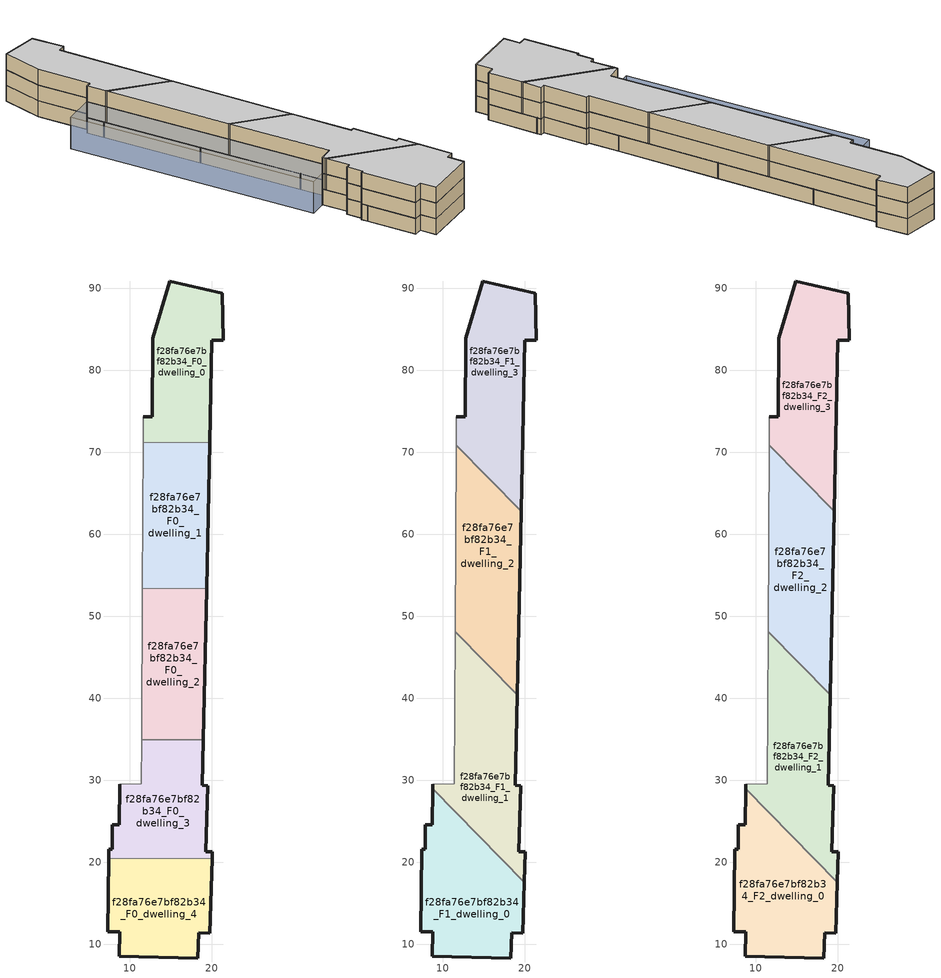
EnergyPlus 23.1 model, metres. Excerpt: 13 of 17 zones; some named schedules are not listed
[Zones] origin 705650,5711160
f28fa76e7bf82b34_F0_dwelling_0
 floor ground (EU_floor_Construction): 19.73,71.17 19.99,83.66 21.36,83.62 21.23,89.37 14.84,90.87 12.75,83.87 12.69,74.3 11.64,74.31 11.62,71.21 z0
 wall outside (EU_wall_Construction): 11.64,74.31 12.69,74.3 12.75,83.87 14.84,90.87 21.23,89.37 21.36,83.62 19.99,83.66 19.73,71.17 z0:3
 wall adiabatic (EU_wall_Construction): 11.62,71.21 11.64,74.31 z0:3
 wall to f28fa76e7bf82b34_F0_dwelling_1 (EU_wall_Construction): 19.73,71.17 11.62,71.21 z0:3
f28fa76e7bf82b34_F0_dwelling_1
 floor ground (EU_floor_Construction): 19.35,53.37 19.73,71.17 11.62,71.21 11.53,53.41 z0
 wall outside (EU_wall_Construction): 19.73,71.17 19.35,53.37 z0:3
 wall adiabatic (EU_wall_Construction): 11.53,53.41 11.62,71.21 z0:3
 wall to f28fa76e7bf82b34_F0_dwelling_2 (EU_wall_Construction): 19.35,53.37 11.52,53.41 z0:3
f28fa76e7bf82b34_F0_dwelling_2
 floor ground (EU_floor_Construction): 18.96,34.91 19.35,53.37 11.53,53.41 11.42,34.95 z0
 wall outside (EU_wall_Construction): 19.35,53.37 18.96,34.91 z0:3
 wall adiabatic (EU_wall_Construction): 11.42,34.95 11.53,53.41 z0:3
 wall to f28fa76e7bf82b34_F0_dwelling_3 (EU_wall_Construction): 18.96,34.91 11.42,34.95 z0:3
 ceiling adiabatic (EU_roof_Construction): 19.35,53.37 19.08,40.4 11.5,48.12 11.53,53.41 z3
f28fa76e7bf82b34_F0_dwelling_3
 floor ground (EU_floor_Construction): 20.01,20.4 20.04,21.24 19.25,21.26 19.48,29.31 18.84,29.34 18.96,34.91 11.42,34.95 11.39,29.58 8.75,29.51 8.72,24.56 7.86,24.56 7.82,21.59 7.41,21.6 7.4,20.47 z0
 wall outside (EU_wall_Construction): 18.96,34.91 18.84,29.34 19.48,29.31 19.25,21.26 20.04,21.24 20.01,20.4 / 7.4,20.47 7.41,21.6 7.82,21.59 7.86,24.56 8.72,24.56 8.75,29.51 z0:3
 wall adiabatic (EU_wall_Construction): 8.75,29.51 11.39,29.58 11.42,34.95 z0:3
 wall to f28fa76e7bf82b34_F0_dwelling_4 (EU_wall_Construction): 20.01,20.4 7.4,20.47 z0:3
f28fa76e7bf82b34_F0_dwelling_4
 floor ground (EU_floor_Construction): 18.26,8.31 18.37,11.37 19.72,11.33 20.01,20.4 7.4,20.47 7.3,11.51 8.73,11.5 8.69,8.51 z0
 wall outside (EU_wall_Construction): 20.01,20.4 19.72,11.33 18.37,11.37 18.26,8.31 8.69,8.51 8.73,11.5 7.3,11.51 7.4,20.47 z0:3
f28fa76e7bf82b34_F1_dwelling_0
 floor to f28fa76e7bf82b34_F0_dwelling_4 (EU_floor_Construction): 18.26,8.31 18.37,11.37 19.72,11.33 19.92,17.55 17.1,20.42 7.4,20.47 7.3,11.51 8.73,11.5 8.69,8.51 z3
 floor to f28fa76e7bf82b34_F0_dwelling_3 (EU_floor_Construction): 17.1,20.42 8.74,28.93 8.72,24.56 7.86,24.56 7.82,21.59 7.41,21.6 7.4,20.47 z3
 wall outside (EU_wall_Construction): 19.92,17.55 19.72,11.33 18.37,11.37 18.26,8.31 8.69,8.51 8.73,11.5 7.3,11.51 7.41,21.6 7.82,21.59 7.86,24.56 8.72,24.56 8.74,28.93 z3:6
 wall to f28fa76e7bf82b34_F1_dwelling_1 (EU_wall_Construction): 8.74,28.93 19.92,17.55 z3:6
f28fa76e7bf82b34_F1_dwelling_1
 floor to f28fa76e7bf82b34_F0_dwelling_3 (EU_floor_Construction): 20.01,20.4 19.25,21.26 19.48,29.31 18.84,29.34 18.96,34.91 11.42,34.95 11.39,29.58 8.75,29.51 8.74,28.93 17.1,20.42 z3; 20.01,20.4 20.04,21.24 19.25,21.26 z3
 floor to f28fa76e7bf82b34_F0_dwelling_4 (EU_floor_Construction): 19.92,17.55 20.01,20.4 17.1,20.42 z3
 floor to f28fa76e7bf82b34_F0_dwelling_2 (EU_floor_Construction): 18.96,34.91 19.08,40.4 11.5,48.12 11.42,34.95 z3
 wall outside (EU_wall_Construction): 19.08,40.4 18.84,29.34 19.48,29.31 19.25,21.26 20.04,21.24 19.92,17.55 / 8.74,28.93 8.75,29.51 z3:6
 wall adiabatic (EU_wall_Construction): 8.75,29.51 11.39,29.58 11.5,48.12 z3:6
 wall to f28fa76e7bf82b34_F1_dwelling_2 (EU_wall_Construction): 11.5,48.12 19.08,40.4 z3:6
f28fa76e7bf82b34_F1_dwelling_2
 floor to f28fa76e7bf82b34_F0_dwelling_1 (EU_floor_Construction): 19.34,53.37 19.55,62.78 11.62,70.85 11.53,53.41 z3
 floor adiabatic (EU_floor_Construction): 19.08,40.4 19.34,53.37 11.53,53.41 11.5,48.12 z3
 wall outside (EU_wall_Construction): 19.55,62.78 19.08,40.4 z3:6
 wall adiabatic (EU_wall_Construction): 11.5,48.12 11.62,70.85 z3:6
 wall to f28fa76e7bf82b34_F1_dwelling_3 (EU_wall_Construction): 11.62,70.85 19.55,62.78 z3:6
f28fa76e7bf82b34_F1_dwelling_3
 floor to f28fa76e7bf82b34_F0_dwelling_0 (EU_floor_Construction): 19.73,71.17 19.99,83.66 21.36,83.62 21.23,89.37 14.84,90.87 12.75,83.87 12.69,74.3 11.64,74.31 11.63,71.21 z3
 floor to f28fa76e7bf82b34_F0_dwelling_1 (EU_floor_Construction): 19.73,71.17 11.63,71.21 11.62,70.85 z3; 19.55,62.78 19.73,71.17 11.62,70.85 z3
 wall outside (EU_wall_Construction): 11.64,74.31 12.69,74.3 12.75,83.87 14.84,90.87 21.23,89.37 21.36,83.62 19.99,83.66 19.55,62.78 z3:6
 wall adiabatic (EU_wall_Construction): 11.62,70.85 11.64,74.31 z3:6
f28fa76e7bf82b34_F2_dwelling_0
 floor to f28fa76e7bf82b34_F1_dwelling_0 (EU_floor_Construction): 18.26,8.31 18.37,11.37 19.72,11.33 19.92,17.55 8.74,28.93 8.72,24.56 7.86,24.56 7.82,21.59 7.41,21.6 7.3,11.51 8.73,11.5 8.69,8.51 z6
 wall outside (EU_wall_Construction): 19.92,17.55 19.72,11.33 18.37,11.37 18.26,8.31 8.69,8.51 8.73,11.5 7.3,11.51 7.41,21.6 7.82,21.59 7.86,24.56 8.72,24.56 8.74,28.93 z6:9
 wall to f28fa76e7bf82b34_F2_dwelling_1 (EU_wall_Construction): 8.74,28.93 19.92,17.55 z6:9
 ceiling to f28fa76e7bf82b34_F3_dwelling_0 (EU_floor_Construction): 8.74,28.93 19.92,17.55 19.72,11.33 18.37,11.37 18.26,8.31 8.69,8.51 8.73,11.5 7.3,11.51 7.41,21.6 7.82,21.59 7.86,24.56 8.72,24.56 z9
f28fa76e7bf82b34_F2_dwelling_1
 floor to f28fa76e7bf82b34_F1_dwelling_1 (EU_floor_Construction): 19.92,17.55 20.04,21.24 19.25,21.26 19.48,29.31 18.84,29.34 19.08,40.4 11.5,48.12 11.39,29.58 8.75,29.51 8.74,28.93 z6
 wall outside (EU_wall_Construction): 19.08,40.4 18.84,29.34 19.48,29.31 19.25,21.26 20.04,21.24 19.92,17.55 / 8.74,28.93 8.75,29.51 z6:9
 wall adiabatic (EU_wall_Construction): 8.75,29.51 11.39,29.58 11.5,48.12 z6:9
 wall to f28fa76e7bf82b34_F2_dwelling_2 (EU_wall_Construction): 11.5,48.12 19.08,40.4 z6:9
 ceiling to f28fa76e7bf82b34_F3_dwelling_1 (EU_floor_Construction): 19.08,40.4 18.84,29.34 19.48,29.31 19.25,21.26 20.04,21.24 19.92,17.55 8.74,28.93 8.75,29.51 11.39,29.58 11.5,48.12 z9
f28fa76e7bf82b34_F2_dwelling_2
 floor to f28fa76e7bf82b34_F1_dwelling_2 (EU_floor_Construction): 19.08,40.4 19.55,62.78 11.62,70.85 11.5,48.12 z6
 wall outside (EU_wall_Construction): 19.55,62.78 19.08,40.4 z6:9
 wall adiabatic (EU_wall_Construction): 11.5,48.12 11.62,70.85 z6:9
 wall to f28fa76e7bf82b34_F2_dwelling_3 (EU_wall_Construction): 11.62,70.85 19.55,62.78 z6:9
 ceiling to f28fa76e7bf82b34_F3_dwelling_2 (EU_floor_Construction): 11.62,70.85 19.55,62.78 19.08,40.4 11.5,48.12 z9
f28fa76e7bf82b34_F2_dwelling_3
 floor to f28fa76e7bf82b34_F1_dwelling_3 (EU_floor_Construction): 19.55,62.78 19.99,83.66 21.36,83.62 21.23,89.37 14.84,90.87 12.75,83.87 12.69,74.3 11.64,74.31 11.62,70.85 z6
 wall outside (EU_wall_Construction): 11.64,74.31 12.69,74.3 12.75,83.87 14.84,90.87 21.23,89.37 21.36,83.62 19.99,83.66 19.55,62.78 z6:9
 wall adiabatic (EU_wall_Construction): 11.62,70.85 11.64,74.31 z6:9
 ceiling to f28fa76e7bf82b34_F3_dwelling_3 (EU_floor_Construction): 21.23,89.37 21.36,83.62 19.99,83.66 19.55,62.78 11.62,70.85 11.64,74.31 12.69,74.3 12.75,83.87 14.84,90.87 z9
shading: 11.64,74.38 11.39,29.47 / 11.39,29.47 5.71,29.51 / 5.71,29.51 5.96,74.41 / 5.96,74.41 11.64,74.38 z0:6
[Building]
EU S2 Campaign: North Axis=0; Terrain=City; Solar Distribution=FullExterior
[Site:Location]
London: Latitude=51.5; Longitude=-0.5; Time Zone=0; Elevation=25
[SizingPeriod:WeatherFileDays]
AnnualSizingPeriod: Begin Month=1; Begin Day of Month=1; End Month=12; End Day of Month=31; Day of Week for Start Day=Monday; Use Weather File Daylight Saving Period=No; Use Weather File Rain and Snow Indicators=No
[MATERIAL]
EU_InternalMass_Material: Roughness=MediumRough; Thickness=0.1; Conductivity=1; Density=1800; Specific Heat=900; Thermal Absorptance=0.9; Solar Absorptance=0.7; Visible Absorptance=0.7
[MATERIAL:NOMASS] Roughness=MediumRough; Thermal Absorptance=0.9; Solar Absorptance=0.7; Visible Absorptance=0.7
Name | Thermal Resistance
EU_wall_NoMass | 1.04674
EU_roof_NoMass | 4.32442
EU_floor_NoMass | 2.04616
[CONSTRUCTION]
EU_wall_Construction: EU_wall_NoMass
EU_roof_Construction: EU_roof_NoMass
EU_floor_Construction: EU_floor_NoMass
EU_InternalMass_Construction: EU_InternalMass_Material
[ZONE] Type=1; Multiplier=1; Ceiling Height=autocalculate; Floor Area=autocalculate; Part of Total Floor Area=Yes
Name | Volume
f28fa76e7bf82b34_F0_dwelling_0 | 425.397
f28fa76e7bf82b34_F1_dwelling_0; f28fa76e7bf82b34_F2_dwelling_0 | 531.766
f28fa76e7bf82b34_F0_dwelling_1 | 425.428
f28fa76e7bf82b34_F1_dwelling_1 | 531.748
f28fa76e7bf82b34_F2_dwelling_1 | 531.747
f28fa76e7bf82b34_F0_dwelling_2 | 425.43
f28fa76e7bf82b34_F1_dwelling_2 | 531.46
f28fa76e7bf82b34_F2_dwelling_2 | 531.768
f28fa76e7bf82b34_F0_dwelling_3 | 425.424
f28fa76e7bf82b34_F1_dwelling_3 | 531.759
f28fa76e7bf82b34_F2_dwelling_3 | 531.769
f28fa76e7bf82b34_F0_dwelling_4 | 425.415
[INTERNALMASS] Construction=EU_InternalMass_Construction
Name | Zone or ZoneList | Surface Area
f28fa76e7bf82b34_F0_dwelling_0_EU_InternalMass | f28fa76e7bf82b34_F0_dwelling_0 | 141.799
f28fa76e7bf82b34_F0_dwelling_1_EU_InternalMass | f28fa76e7bf82b34_F0_dwelling_1 | 141.809
f28fa76e7bf82b34_F0_dwelling_2_EU_InternalMass | f28fa76e7bf82b34_F0_dwelling_2 | 141.81
f28fa76e7bf82b34_F0_dwelling_3_EU_InternalMass | f28fa76e7bf82b34_F0_dwelling_3 | 141.807
f28fa76e7bf82b34_F0_dwelling_4_EU_InternalMass | f28fa76e7bf82b34_F0_dwelling_4 | 141.805
f28fa76e7bf82b34_F1_dwelling_0_EU_InternalMass | f28fa76e7bf82b34_F1_dwelling_0 | 177.255
f28fa76e7bf82b34_F1_dwelling_1_EU_InternalMass | f28fa76e7bf82b34_F1_dwelling_1 | 177.249
f28fa76e7bf82b34_F1_dwelling_2_EU_InternalMass | f28fa76e7bf82b34_F1_dwelling_2 | 177.256
f28fa76e7bf82b34_F1_dwelling_3_EU_InternalMass | f28fa76e7bf82b34_F1_dwelling_3 | 177.256
f28fa76e7bf82b34_F2_dwelling_0_EU_InternalMass | f28fa76e7bf82b34_F2_dwelling_0 | 177.255
f28fa76e7bf82b34_F2_dwelling_1_EU_InternalMass | f28fa76e7bf82b34_F2_dwelling_1 | 177.249
f28fa76e7bf82b34_F2_dwelling_2_EU_InternalMass | f28fa76e7bf82b34_F2_dwelling_2 | 177.256
f28fa76e7bf82b34_F2_dwelling_3_EU_InternalMass | f28fa76e7bf82b34_F2_dwelling_3 | 177.256
[OTHEREQUIPMENT] Fuel Type=Electricity; Design Level Calculation Method=Watts/Area; Power per Zone Floor Area=1; Fraction Latent=0; Fraction Radiant=0; Fraction Lost=0; Carbon Dioxide Generation Rate=0; EndUse Subcategory=EU_Step8_InternalGains
Name | Zone or ZoneList or Space or SpaceList | Schedule
EU_Step8_InternalGain_f28fa76e7bf82b34_F0_dwelling_0_f000 | f28fa76e7bf82b34_F0_dwelling_0 | EU_Step8_GainSchedule_f28fa76e7bf82b34_F0_dwelling_0_f000
EU_Step8_InternalGain_f28fa76e7bf82b34_F0_dwelling_1_f000 | f28fa76e7bf82b34_F0_dwelling_1 | EU_Step8_GainSchedule_f28fa76e7bf82b34_F0_dwelling_1_f000
EU_Step8_InternalGain_f28fa76e7bf82b34_F0_dwelling_2_f000 | f28fa76e7bf82b34_F0_dwelling_2 | EU_Step8_GainSchedule_f28fa76e7bf82b34_F0_dwelling_2_f000
EU_Step8_InternalGain_f28fa76e7bf82b34_F0_dwelling_3_f000 | f28fa76e7bf82b34_F0_dwelling_3 | EU_Step8_GainSchedule_f28fa76e7bf82b34_F0_dwelling_3_f000
EU_Step8_InternalGain_f28fa76e7bf82b34_F0_dwelling_4_f000 | f28fa76e7bf82b34_F0_dwelling_4 | EU_Step8_GainSchedule_f28fa76e7bf82b34_F0_dwelling_4_f000
EU_Step8_InternalGain_f28fa76e7bf82b34_F1_dwelling_0_f000 | f28fa76e7bf82b34_F1_dwelling_0 | EU_Step8_GainSchedule_f28fa76e7bf82b34_F1_dwelling_0_f000
EU_Step8_InternalGain_f28fa76e7bf82b34_F1_dwelling_1_f000 | f28fa76e7bf82b34_F1_dwelling_1 | EU_Step8_GainSchedule_f28fa76e7bf82b34_F1_dwelling_1_f000
EU_Step8_InternalGain_f28fa76e7bf82b34_F1_dwelling_2_f000 | f28fa76e7bf82b34_F1_dwelling_2 | EU_Step8_GainSchedule_f28fa76e7bf82b34_F1_dwelling_2_f000
EU_Step8_InternalGain_f28fa76e7bf82b34_F1_dwelling_3_f000 | f28fa76e7bf82b34_F1_dwelling_3 | EU_Step8_GainSchedule_f28fa76e7bf82b34_F1_dwelling_3_f000
EU_Step8_InternalGain_f28fa76e7bf82b34_F2_dwelling_0_f000 | f28fa76e7bf82b34_F2_dwelling_0 | EU_Step8_GainSchedule_f28fa76e7bf82b34_F2_dwelling_0_f000
EU_Step8_InternalGain_f28fa76e7bf82b34_F2_dwelling_1_f000 | f28fa76e7bf82b34_F2_dwelling_1 | EU_Step8_GainSchedule_f28fa76e7bf82b34_F2_dwelling_1_f000
EU_Step8_InternalGain_f28fa76e7bf82b34_F2_dwelling_2_f000 | f28fa76e7bf82b34_F2_dwelling_2 | EU_Step8_GainSchedule_f28fa76e7bf82b34_F2_dwelling_2_f000
EU_Step8_InternalGain_f28fa76e7bf82b34_F2_dwelling_3_f000 | f28fa76e7bf82b34_F2_dwelling_3 | EU_Step8_GainSchedule_f28fa76e7bf82b34_F2_dwelling_3_f000
[ZONEVENTILATION:DESIGNFLOWRATE] Schedule=EU_AlwaysOn; Design Flow Rate Calculation Method=AirChanges/Hour; Air Changes per Hour=0.488719; Ventilation Type=Natural; Fan Pressure Rise=0; Fan Total Efficiency=1; Constant Term Coefficient=1; Temperature Term Coefficient=0; Velocity Term Coefficient=0; Velocity Squared Term Coefficient=0; Minimum Indoor Temperature=-100; Maximum Indoor Temperature=100; Delta Temperature=-100; Minimum Outdoor Temperature=-100; Maximum Outdoor Temperature=100; Maximum Wind Speed=40
Name | Zone or ZoneList or Space or SpaceList
EU_ConstantAir_f28fa76e7bf82b34_F0_dwelling_0 | f28fa76e7bf82b34_F0_dwelling_0
EU_ConstantAir_f28fa76e7bf82b34_F0_dwelling_1 | f28fa76e7bf82b34_F0_dwelling_1
EU_ConstantAir_f28fa76e7bf82b34_F0_dwelling_2 | f28fa76e7bf82b34_F0_dwelling_2
EU_ConstantAir_f28fa76e7bf82b34_F0_dwelling_3 | f28fa76e7bf82b34_F0_dwelling_3
EU_ConstantAir_f28fa76e7bf82b34_F0_dwelling_4 | f28fa76e7bf82b34_F0_dwelling_4
EU_ConstantAir_f28fa76e7bf82b34_F1_dwelling_0 | f28fa76e7bf82b34_F1_dwelling_0
EU_ConstantAir_f28fa76e7bf82b34_F1_dwelling_1 | f28fa76e7bf82b34_F1_dwelling_1
EU_ConstantAir_f28fa76e7bf82b34_F1_dwelling_2 | f28fa76e7bf82b34_F1_dwelling_2
EU_ConstantAir_f28fa76e7bf82b34_F1_dwelling_3 | f28fa76e7bf82b34_F1_dwelling_3
EU_ConstantAir_f28fa76e7bf82b34_F2_dwelling_0 | f28fa76e7bf82b34_F2_dwelling_0
EU_ConstantAir_f28fa76e7bf82b34_F2_dwelling_1 | f28fa76e7bf82b34_F2_dwelling_1
EU_ConstantAir_f28fa76e7bf82b34_F2_dwelling_2 | f28fa76e7bf82b34_F2_dwelling_2
EU_ConstantAir_f28fa76e7bf82b34_F2_dwelling_3 | f28fa76e7bf82b34_F2_dwelling_3
[HVACTEMPLATE:THERMOSTAT] Constant Heating Setpoint=20; Constant Cooling Setpoint=50
EU_HeatOnly_f28fa76e7bf82b34_F0_dwelling_0; EU_HeatOnly_f28fa76e7bf82b34_F0_dwelling_1; EU_HeatOnly_f28fa76e7bf82b34_F0_dwelling_2; EU_HeatOnly_f28fa76e7bf82b34_F0_dwelling_3; EU_HeatOnly_f28fa76e7bf82b34_F0_dwelling_4; EU_HeatOnly_f28fa76e7bf82b34_F1_dwelling_0; EU_HeatOnly_f28fa76e7bf82b34_F1_dwelling_1; EU_HeatOnly_f28fa76e7bf82b34_F1_dwelling_2; EU_HeatOnly_f28fa76e7bf82b34_F1_dwelling_3; EU_HeatOnly_f28fa76e7bf82b34_F2_dwelling_0; EU_HeatOnly_f28fa76e7bf82b34_F2_dwelling_1; EU_HeatOnly_f28fa76e7bf82b34_F2_dwelling_2; EU_HeatOnly_f28fa76e7bf82b34_F2_dwelling_3; EU_HeatOnly_f28fa76e7bf82b34_F3_dwelling_0; EU_HeatOnly_f28fa76e7bf82b34_F3_dwelling_1; EU_HeatOnly_f28fa76e7bf82b34_F3_dwelling_2; EU_HeatOnly_f28fa76e7bf82b34_F3_dwelling_3
[HVACTEMPLATE:ZONE:IDEALLOADSAIRSYSTEM] System Availability Schedule=EU_AlwaysOn; Maximum Heating Supply Air Temperature=50; Minimum Cooling Supply Air Temperature=13; Maximum Heating Supply Air Humidity Ratio=0.0156; Minimum Cooling Supply Air Humidity Ratio=0.0077; Heating Limit=NoLimit; Cooling Limit=NoLimit; Heating Availability Schedule=EU_AlwaysOn; Cooling Availability Schedule=EU_CoolingOff; Dehumidification Control Type=ConstantSensibleHeatRatio; Cooling Sensible Heat Ratio=0.7; Dehumidification Setpoint=60; Humidification Control Type=None; Humidification Setpoint=30; Outdoor Air Method=None; Outdoor Air Flow Rate per Person=0.00944; Outdoor Air Flow Rate per Zone Floor Area=0; Outdoor Air Flow Rate per Zone=0; Demand Controlled Ventilation Type=None; Outdoor Air Economizer Type=NoEconomizer; Heat Recovery Type=None; Sensible Heat Recovery Effectiveness=0.7; Latent Heat Recovery Effectiveness=0.65
Name | Template Thermostat
f28fa76e7bf82b34_F0_dwelling_0 | EU_HeatOnly_f28fa76e7bf82b34_F0_dwelling_0
f28fa76e7bf82b34_F0_dwelling_1 | EU_HeatOnly_f28fa76e7bf82b34_F0_dwelling_1
f28fa76e7bf82b34_F0_dwelling_2 | EU_HeatOnly_f28fa76e7bf82b34_F0_dwelling_2
f28fa76e7bf82b34_F0_dwelling_3 | EU_HeatOnly_f28fa76e7bf82b34_F0_dwelling_3
f28fa76e7bf82b34_F0_dwelling_4 | EU_HeatOnly_f28fa76e7bf82b34_F0_dwelling_4
f28fa76e7bf82b34_F1_dwelling_0 | EU_HeatOnly_f28fa76e7bf82b34_F1_dwelling_0
f28fa76e7bf82b34_F1_dwelling_1 | EU_HeatOnly_f28fa76e7bf82b34_F1_dwelling_1
f28fa76e7bf82b34_F1_dwelling_2 | EU_HeatOnly_f28fa76e7bf82b34_F1_dwelling_2
f28fa76e7bf82b34_F1_dwelling_3 | EU_HeatOnly_f28fa76e7bf82b34_F1_dwelling_3
f28fa76e7bf82b34_F2_dwelling_0 | EU_HeatOnly_f28fa76e7bf82b34_F2_dwelling_0
f28fa76e7bf82b34_F2_dwelling_1 | EU_HeatOnly_f28fa76e7bf82b34_F2_dwelling_1
f28fa76e7bf82b34_F2_dwelling_2 | EU_HeatOnly_f28fa76e7bf82b34_F2_dwelling_2
f28fa76e7bf82b34_F2_dwelling_3 | EU_HeatOnly_f28fa76e7bf82b34_F2_dwelling_3
[SIZING:ZONE] Zone Cooling Design Supply Air Temperature Input Method=SupplyAirTemperature; Zone Cooling Design Supply Air Temperature=13; Zone Heating Design Supply Air Temperature Input Method=SupplyAirTemperature; Zone Heating Design Supply Air Temperature=50; Zone Cooling Design Supply Air Humidity Ratio=0.008; Zone Heating Design Supply Air Humidity Ratio=0.008; Cooling Design Air Flow Method=DesignDay; Cooling Design Air Flow Rate=0; Cooling Minimum Air Flow per Zone Floor Area=0.000762; Cooling Minimum Air Flow=0; Cooling Minimum Air Flow Fraction=0.2; Heating Design Air Flow Method=DesignDay; Heating Design Air Flow Rate=0; Heating Maximum Air Flow per Zone Floor Area=0.002032; Heating Maximum Air Flow=0.141576; Heating Maximum Air Flow Fraction=0.3; Account for Dedicated Outdoor Air System=No; Dedicated Outdoor Air System Control Strategy=NeutralSupplyAir; Dedicated Outdoor Air Low Setpoint Temperature for Design=autosize; Dedicated Outdoor Air High Setpoint Temperature for Design=autosize; Zone Load Sizing Method=Sensible Load Only No Latent Load; Zone Latent Cooling Design Supply Air Humidity Ratio Input Method=HumidityRatioDifference; Zone Cooling Design Supply Air Humidity Ratio Difference=0.005; Zone Latent Heating Design Supply Air Humidity Ratio Input Method=HumidityRatioDifference; Zone Humidification Design Supply Air Humidity Ratio Difference=0.005
f28fa76e7bf82b34_F0_dwelling_0; f28fa76e7bf82b34_F0_dwelling_1; f28fa76e7bf82b34_F0_dwelling_2; f28fa76e7bf82b34_F0_dwelling_3; f28fa76e7bf82b34_F0_dwelling_4; f28fa76e7bf82b34_F1_dwelling_0; f28fa76e7bf82b34_F1_dwelling_1; f28fa76e7bf82b34_F1_dwelling_2; f28fa76e7bf82b34_F1_dwelling_3; f28fa76e7bf82b34_F2_dwelling_0; f28fa76e7bf82b34_F2_dwelling_1; f28fa76e7bf82b34_F2_dwelling_2; f28fa76e7bf82b34_F2_dwelling_3
